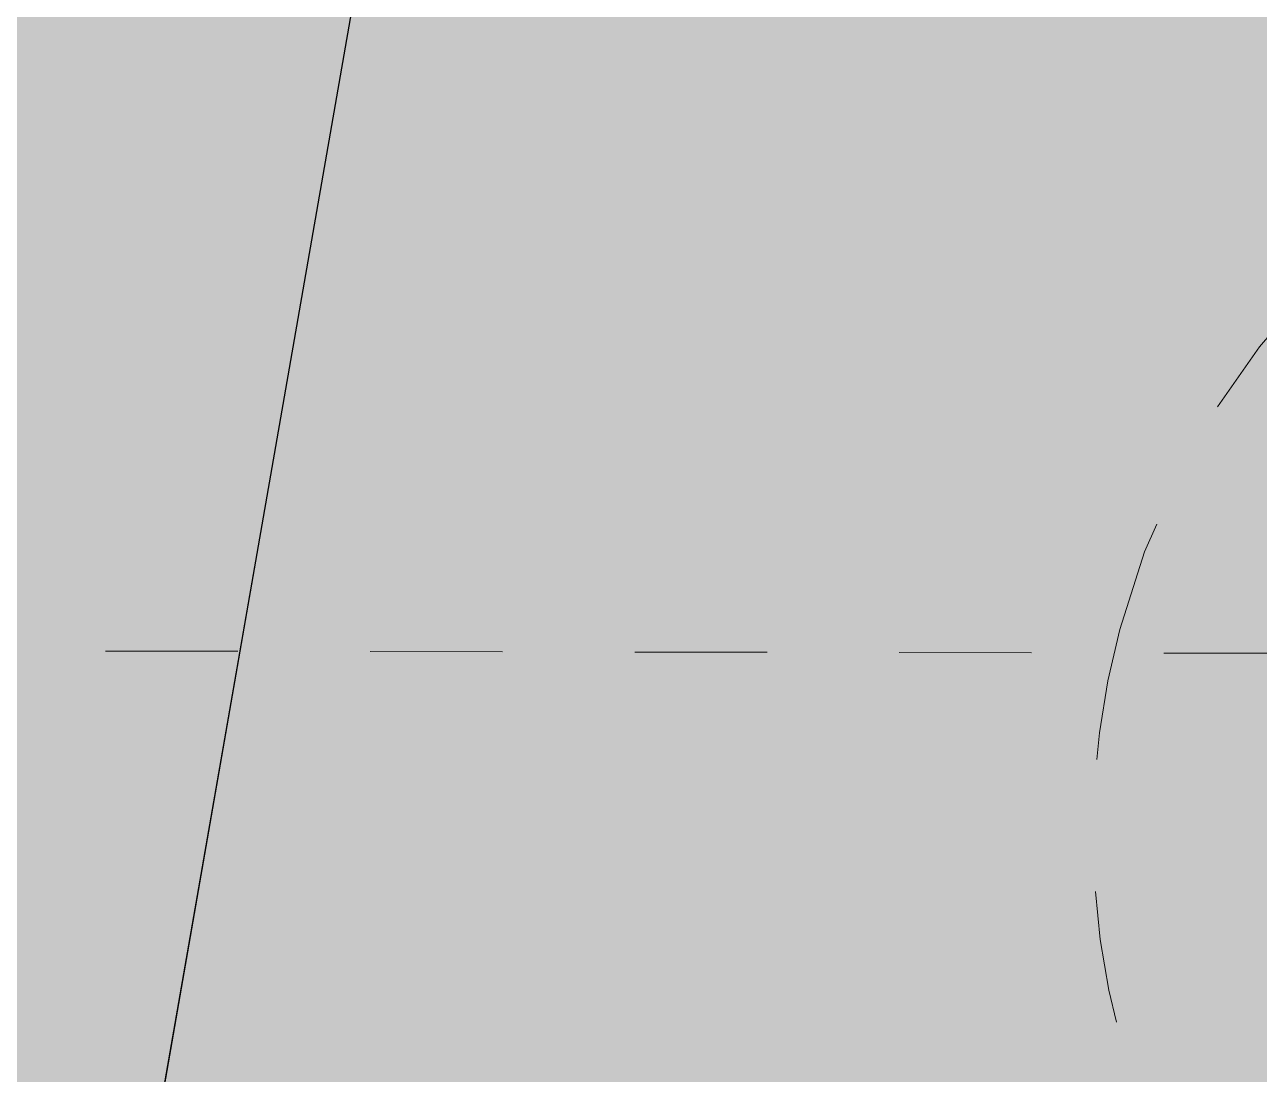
# Model space of a CAD drawing. Header units: metres. Extents: x -355 to -223, y 3 to 561.
# Drawn here: x -275.695 to -274.762, y 508.345 to 509.138 of the extents above; entities that cross this region are included whole.
import ezdxf

# ---------------------------------------------------------------- set-up
doc = ezdxf.new("R2010")
doc.units = ezdxf.units.M
doc.linetypes.add('JacobsDash', pattern=[0.0045, 0.003, -0.0015])
doc.linetypes.add('JacobsGridLine', pattern=[0.0145, 0.01, -0.001, 0.0025, -0.001])
for name, color, linetype, lineweight in [('A-DETL', 7, 'Continuous', 13), ('A-DETL-GENF', 7, 'Continuous', 9), ('S-BEAM', 7, 'Continuous', 40), ('S-FNDN-HDLN', 7, 'JacobsDash', 15), ('S-GRID', 7, 'Continuous', 9)]:
    doc.layers.add(name, color=color, linetype=linetype, lineweight=lineweight)

# ---------------------------------------------------------------- blocks, each defined once
blk = doc.blocks.new('T2DPAA-T2D-C3S-RW-M2D-100010_dwg-40802999-DRG-2873035 - CONSTRUCTION SEQUENCE STAGE A9')
at = {"color": 254, "lineweight": 25, "true_color": 0xe7e7e7}
blk.add_line((14.93803, -602.37238), (16.40214, -602.24428), dxfattribs=at)
blk = doc.blocks.new('T2DPAA-T2D-PWC-RW-M2D-100010_RoadDesign_rvt-1-DRG-2873035 - CONSTRUCTION SEQUENCE STAGE A9')
at = {"color": 254, "lineweight": 25, "true_color": 0xd0d0d0, "rotation": 75.11694444444437}
blk.add_blockref('T2DPAA-T2D-C3S-RW-M2D-100010_dwg-40802999-DRG-2873035 - CONSTRUCTION SEQUENCE STAGE A9', (-1722.33704, 648.01046), dxfattribs=at)

msp = doc.modelspace()

# ---------------------------------------------------------------- hatches: boundary and pattern name
at = {"layer": 'A-DETL-GENF', "true_color": 0xf1f1f1, "transparency": 33554611}
h = msp.add_hatch(color=7, dxfattribs=at)
h.paths.add_polyline_path([(-275.69522, 507.72982), (-275.44297, 509.17771), (-276.00623, 509.17824), (-276.25456, 507.75292), (-276.12657, 507.73062)])
h.paths.add_polyline_path([(-269.27061, 544.60602), (-269.02081, 546.03983), (-269.09988, 546.05361), (-269.58177, 546.05361), (-269.83387, 544.60656), (-269.66615, 544.6064)])
at = {"layer": 'S-BEAM', "lineweight": 5, "true_color": 0xc0c0c0}
h = msp.add_hatch(color=9, dxfattribs=at)
h.paths.add_polyline_path([(-264.77892, 507.70944), (-264.77623, 509.14943), (-275.44442, 509.16935), (-275.69522, 507.72982), (-265.75818, 507.71127)])
h.paths.add_polyline_path([(-276.12657, 507.73062), (-276.25456, 507.75292), (-276.0076, 509.1704), (-281.52804, 509.18071), (-281.53073, 507.74071), (-276.17944, 507.73072)])

# ---------------------------------------------------------------- linework, layer by layer
at = {"layer": 'A-DETL', "color": 252, "lineweight": 15, "true_color": 0x888888}
msp.add_line((-275.70779, 507.65766), (-269.02081, 546.03983), dxfattribs=at)
at = {"layer": 'S-FNDN-HDLN'}
for start, end in [(345.11694, 165.11694), (165.11694, 345.11694)]:
    msp.add_arc((-274.28749, 508.52701), 0.6, start, end, dxfattribs=at)
at = {"layer": 'S-GRID', "linetype": 'JacobsGridLine', "lineweight": 18}
msp.add_line((-282.03401, 508.67665), (-249.9985, 508.61685), dxfattribs=at)

# ---------------------------------------------------------------- block references
at = {"lineweight": 5}
msp.add_blockref('T2DPAA-T2D-PWC-RW-M2D-100010_RoadDesign_rvt-1-DRG-2873035 - CONSTRUCTION SEQUENCE STAGE A9', (860.641, 0), dxfattribs=at)

doc.saveas('drawing.dxf')
